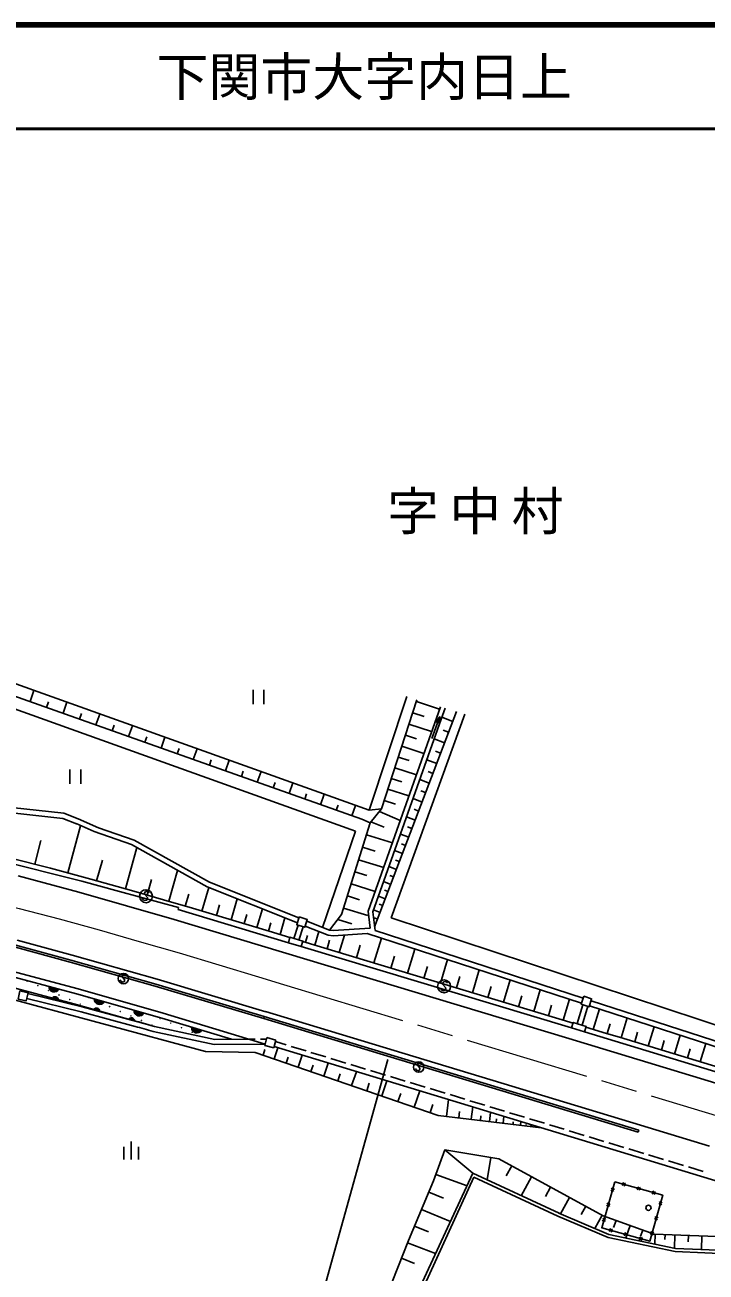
# Model space of a CAD drawing. Units: millimetres, scale not verified. Extents: x 40000 to 680000, y 20000 to 380000.
# Drawn here: x 392339 to 457960, y 259841 to 380000 of the extents above; entities that cross this region are included whole.
import ezdxf
from ezdxf.enums import TextEntityAlignment as Align

# ---------------------------------------------------------------- set-up
doc = ezdxf.new("R2010")
doc.units = ezdxf.units.MM
doc.header["$LTSCALE"] = 1000
doc.linetypes.add('CHAIN', pattern=[18.5, 12, -1.5, 3.5, -1.5])
for name, color, linetype, lineweight in [('M-BGD', 7, 'Continuous', 25), ('M-BMK', 2, 'CHAIN', 13), ('M-STR-STRC', 7, 'Continuous', 25), ('M-TTL', 2, 'Continuous', 140), ('M-TTL-LINE', 7, 'Continuous', 50)]:
    doc.layers.add(name, color=color, linetype=linetype, lineweight=lineweight)
doc.layers.add('M-BMK-HTXT', color=7, linetype='Continuous')
doc.layers.add('M-TTL-TXT', color=7, linetype='Continuous')
doc.styles.add('ＭＳ ゴシック', font='')
doc.styles.get('ＭＳ ゴシック').set_extended_font_data('MS Gothic')

msp = doc.modelspace()

# ---------------------------------------------------------------- linework, layer by layer
at = {"layer": 'M-BGD'}
for p, q in [((343926, 331140), (424171, 302318)), ((424781, 303465), (346714, 331172)), ((350616, 331083), (425513, 304335)), ((392827, 314806), (393206, 315873)), ((414316, 315954), (414316, 314554)), ((415366, 314554), (415366, 315954)), ((425513, 304335), (429126, 315283)), ((426679, 304462), (430107, 314986)), ((394419, 314241), (394607, 314771)), ((396010, 313676), (396387, 314737)), ((397593, 313114), (397780, 313642)), ((433903, 313836), (426026, 293088)), ((429694, 313719), (430786, 313363)), ((430050, 314811), (432287, 314082)), ((399175, 312553), (399550, 313607)), ((400748, 311994), (400934, 312519)), ((402321, 311436), (402694, 312485)), ((434706, 313593), (427624, 293983)), ((429339, 312627), (431523, 311915)), ((432295, 313357), (431543, 311244)), ((432295, 313357), (431925, 312865)), ((431925, 312865), (432271, 312742)), ((432295, 313357), (432271, 312742)), ((433548, 312901), (432510, 313295)), ((403885, 310881), (404070, 311402)), ((405449, 310326), (405819, 311368)), ((428992, 311561), (430058, 311213)), ((433154, 311863), (432635, 312060)), ((407004, 309774), (407188, 310292)), ((408559, 309222), (408927, 310259)), ((428644, 310495), (430776, 309800)), ((432760, 310825), (431768, 311202)), ((432383, 309833), (431887, 310021)), ((410105, 308673), (410288, 309189)), ((411651, 308125), (412017, 309155)), ((428305, 309454), (429346, 309115)), ((432006, 308840), (431058, 309200)), ((396677, 308266), (396677, 306866)), ((397727, 306866), (397727, 308266)), ((413188, 307579), (413370, 308091)), ((414725, 307034), (415088, 308058)), ((427966, 308413), (430048, 307735)), ((431646, 307892), (431172, 308072)), ((416252, 306492), (416433, 307001)), ((417780, 305949), (418142, 306968)), ((427635, 307397), (428651, 307066)), ((431286, 306943), (430379, 307287)), ((395974, 303549), (374620, 305858)), ((419299, 305410), (419479, 305916)), ((420818, 304871), (421178, 305884)), ((426945, 305277), (428048, 304918)), ((427304, 306381), (429336, 305719)), ((430598, 305130), (429731, 305459)), ((430942, 306036), (430489, 306208)), ((422328, 304335), (422507, 304838)), ((423839, 303799), (424196, 304806)), ((425513, 304335), (426679, 304462)), ((425596, 303118), (426679, 304462)), ((426489, 304226), (428498, 303344)), ((430269, 304263), (429835, 304427)), ((397291, 303039), (395974, 303549)), ((396460, 298294), (397680, 302833)), ((399017, 302273), (397269, 303048)), ((422847, 294291), (425596, 303118)), ((424781, 303465), (425596, 303118)), ((425667, 303207), (426934, 302691)), ((429940, 303396), (429111, 303711)), ((399017, 302273), (402606, 301022)), ((399412, 302644), (402849, 301459)), ((420998, 293051), (424171, 302318)), ((425240, 301976), (427741, 301197)), ((429310, 301739), (428519, 302040)), ((429625, 302568), (429211, 302725)), ((393278, 299130), (393860, 301407)), ((402020, 296764), (403129, 300731)), ((402606, 301022), (409892, 296963)), ((402849, 301459), (410108, 297415)), ((424865, 300771), (426070, 300395)), ((428709, 300155), (427952, 300443)), ((429010, 300947), (428614, 301097)), ((397807, 297492), (388405, 299847)), ((399243, 297541), (399798, 299524)), ((424489, 299565), (426900, 298815)), ((428422, 299398), (428043, 299542)), ((406193, 295565), (407052, 298545)), ((424128, 298403), (425290, 298041)), ((428134, 298641), (427411, 298916)), ((427860, 297917), (427498, 298055)), ((401447, 296512), (397807, 297492)), ((404107, 296167), (404537, 297657)), ((409375, 294627), (410051, 296899)), ((409892, 296963), (418588, 293478)), ((410108, 297415), (418739, 293956)), ((423766, 297241), (426090, 296517)), ((427585, 297194), (426893, 297456)), ((407143, 294977), (401447, 296512)), ((403654, 295800), (403630, 295887)), ((403772, 295681), (403654, 295800)), ((403938, 295626), (403772, 295681)), ((403941, 296495), (403869, 296361)), ((403869, 296361), (403876, 296227)), ((403876, 296227), (404144, 295925)), ((404080, 295657), (403938, 295626)), ((404107, 296518), (403941, 296495)), ((404152, 295791), (404080, 295657)), ((404201, 296486), (404107, 296518)), ((404144, 295925), (404152, 295791)), ((404288, 296431), (404201, 296486)), ((404320, 296367), (404288, 296431)), ((407785, 295099), (408119, 296236)), ((412192, 293788), (412798, 295798)), ((423404, 296079), (424566, 295717)), ((427060, 295810), (426398, 296061)), ((427322, 296502), (426976, 296633)), ((407143, 294977), (407087, 294769)), ((407087, 294769), (417716, 291573)), ((410784, 294208), (411083, 295214)), ((414696, 293034), (415235, 294822)), ((423042, 294917), (425366, 294193)), ((426066, 292734), (425862, 294548)), ((426558, 294488), (425925, 294728)), ((426809, 295149), (426478, 295275)), ((413444, 293411), (413713, 294305)), ((415803, 292700), (416042, 293491)), ((416914, 292378), (417374, 293965)), ((418659, 293257), (418255, 291986)), ((419484, 293658), (421682, 292777)), ((421682, 292777), (422847, 294291)), ((422482, 293817), (423842, 293393)), ((426318, 293856), (426002, 293976)), ((476013, 278004), (427624, 293983)), ((419136, 293106), (418732, 291834)), ((419332, 293180), (421564, 292286)), ((419357, 291624), (419554, 292274)), ((420267, 291348), (420661, 292648)), ((421682, 292777), (422042, 292745)), ((422042, 292745), (425596, 292977)), ((422616, 290637), (423124, 292314)), ((425301, 292457), (445971, 285748)), ((425955, 289625), (426677, 292010)), ((426066, 292734), (446116, 286226)), ((391426, 291135), (396699, 289707)), ((396752, 289900), (391477, 291328)), ((418961, 291198), (445011, 283365)), ((419113, 291698), (445147, 283810)), ((421441, 290992), (421695, 291831)), ((424285, 290131), (424647, 291323)), ((429204, 288640), (429907, 290961)), ((396699, 289707), (404881, 287384)), ((404937, 287576), (396752, 289900)), ((427579, 289133), (427931, 290293)), ((432366, 287682), (433051, 289941)), ((389101, 288839), (397319, 286649)), ((397452, 287131), (389224, 289324)), ((401777, 288472), (401720, 288364)), ((401910, 288490), (401777, 288472)), ((401986, 288465), (401910, 288490)), ((402055, 288420), (401986, 288465)), ((402080, 288369), (402055, 288420)), ((430785, 288161), (431127, 289291)), ((435444, 286750), (436110, 288948)), ((390087, 287541), (397052, 285685)), ((401547, 287916), (401529, 287985)), ((401642, 287821), (401547, 287916)), ((401775, 287776), (401642, 287821)), ((401720, 288364), (401726, 288257)), ((401726, 288257), (401940, 288016)), ((401889, 287801), (401775, 287776)), ((401946, 287908), (401889, 287801)), ((401940, 288016), (401946, 287908)), ((404881, 287384), (415345, 284257)), ((415402, 284449), (404937, 287576)), ((432375, 287117), (432352, 287204)), ((432662, 287812), (432590, 287678)), ((432590, 287678), (432598, 287543)), ((432598, 287543), (432866, 287242)), ((432828, 287835), (432662, 287812)), ((432923, 287803), (432828, 287835)), ((432866, 287242), (432873, 287108)), ((433010, 287748), (432923, 287803)), ((433041, 287684), (433010, 287748)), ((433905, 287216), (434238, 288315)), ((436941, 286296), (437265, 287366)), ((438439, 285843), (439087, 287982)), ((389733, 286479), (409730, 281105)), ((397319, 286649), (405513, 284295)), ((405654, 284774), (397452, 287131)), ((432493, 286998), (432375, 287117)), ((432659, 286942), (432493, 286998)), ((432802, 286974), (432659, 286942)), ((432873, 287108), (432802, 286974)), ((439896, 285401), (440211, 286442)), ((441353, 284960), (441984, 287041)), ((444190, 284100), (444804, 286126)), ((446877, 285979), (472662, 277610)), ((397052, 285685), (404808, 283515)), ((442772, 284530), (443079, 285543)), ((446098, 285594), (445545, 283777)), ((446577, 285448), (446023, 283632)), ((446732, 285501), (472517, 277131)), ((447095, 283220), (447691, 285189)), ((405513, 284295), (412234, 282266)), ((415480, 281808), (405654, 284774)), ((415344, 284257), (415402, 284449)), ((451419, 273315), (415344, 284257)), ((451477, 273506), (415402, 284449)), ((448436, 282814), (448726, 283772)), ((449777, 282407), (450358, 284324)), ((404688, 283030), (410568, 281754)), ((404808, 283515), (410620, 282254)), ((415656, 282436), (415445, 281684)), ((416513, 282196), (415656, 282436)), ((446255, 282986), (471713, 275225)), ((446391, 283433), (448364, 282836)), ((448364, 282836), (449608, 282459)), ((449608, 282459), (471861, 275717)), ((451083, 282012), (451365, 282944)), ((452388, 281616), (452953, 283481)), ((454928, 280847), (455478, 282661)), ((410568, 281754), (415475, 281789)), ((410620, 282254), (413923, 282278)), ((413923, 282278), (414519, 282282)), ((415019, 282286), (415615, 282290)), ((415280, 280744), (415463, 281277)), ((415445, 281684), (416302, 281444)), ((416302, 281444), (416513, 282196)), ((476285, 263365), (416334, 281558)), ((416346, 280377), (416713, 281443)), ((417503, 281726), (416469, 282040)), ((419417, 281145), (417981, 281581)), ((453658, 281232), (453933, 282139)), ((456165, 280472), (456432, 281355)), ((457401, 280098), (457936, 281864)), ((409730, 281105), (414530, 281002)), ((414530, 281002), (432142, 274941)), ((417497, 279981), (417695, 280556)), ((418648, 279585), (419044, 280736)), ((421331, 280564), (419895, 281000)), ((421132, 278730), (421560, 279972)), ((423244, 279983), (421809, 280419)), ((419890, 279157), (420104, 279779)), ((422474, 278268), (422704, 278939)), ((425158, 279403), (423723, 279838)), ((423815, 277807), (424276, 279148)), ((427072, 278822), (425637, 279258)), ((430000, 279389), (429981, 279459)), ((430094, 279294), (430000, 279389)), ((430227, 279249), (430094, 279294)), ((430229, 279945), (430172, 279837)), ((430172, 279837), (430178, 279730)), ((430178, 279730), (430392, 279489)), ((430341, 279274), (430227, 279249)), ((430362, 279963), (430229, 279945)), ((430398, 279381), (430341, 279274)), ((430438, 279938), (430362, 279963)), ((430392, 279489), (430398, 279381)), ((430507, 279893), (430438, 279938)), ((430532, 279843), (430507, 279893)), ((425263, 277308), (425512, 278032)), ((426710, 276810), (427209, 278258)), ((428986, 278241), (427551, 278677)), ((430900, 277660), (429464, 278096)), ((428274, 276272), (428542, 277054)), ((429837, 275734), (430375, 277297)), ((432814, 277080), (431378, 277515)), ((432948, 274844), (433143, 276457)), ((434727, 276499), (433292, 276934)), ((431373, 275205), (431638, 275974)), ((434141, 274700), (434213, 275296)), ((436641, 275918), (435206, 276354)), ((435333, 274556), (435477, 275749)), ((437096, 274344), (437202, 275225)), ((438555, 275337), (437120, 275773)), ((440469, 274757), (439033, 275192)), ((432142, 274941), (442088, 273743)), ((436215, 274450), (436268, 274891)), ((437747, 274266), (437786, 274591)), ((438399, 274187), (438477, 274839)), ((439361, 274071), (439390, 274312)), ((440073, 273986), (440116, 274341)), ((440599, 273922), (440614, 274054)), ((442383, 274176), (440947, 274611)), ((441095, 273862), (441116, 274038)), ((444296, 273595), (442861, 274031)), ((446210, 273014), (444775, 273450)), ((448124, 272434), (446689, 272869)), ((451419, 273315), (451477, 273506)), ((401882, 270682), (401882, 271907)), ((402582, 270682), (402582, 272432)), ((403282, 270682), (403282, 271907)), ((431701, 268620), (432798, 271620)), ((432798, 271620), (435503, 269354)), ((432798, 271620), (437979, 270747)), ((450038, 271853), (448603, 272288)), ((451952, 271272), (450516, 271708)), ((437235, 270872), (436872, 268720)), ((437979, 270747), (448035, 265266)), ((453866, 270691), (452430, 271127)), ((455779, 270110), (454344, 270546)), ((428500, 254296), (435503, 269354)), ((431927, 269239), (434938, 268139)), ((435503, 269354), (443799, 265512)), ((439233, 270063), (438711, 269105)), ((457693, 269530), (456258, 269965)), ((435601, 268978), (428800, 254195)), ((435601, 268978), (443673, 265239)), ((441150, 269018), (440158, 267198)), ((442971, 268026), (442475, 267116)), ((449861, 268204), (450210, 268399)), ((450133, 268127), (449938, 268476)), ((451304, 267796), (451653, 267991)), ((451576, 267719), (451381, 268068)), ((431252, 267552), (432648, 266965)), ((444792, 267034), (443932, 265455)), ((449126, 267874), (448777, 267678)), ((449049, 267601), (448854, 267950)), ((452747, 267388), (453096, 267583)), ((453020, 267311), (452824, 267660)), ((430548, 265877), (433341, 264703)), ((446370, 266174), (445940, 265384)), ((448718, 266430), (448369, 266235)), ((448641, 266158), (448446, 266507)), ((453395, 266372), (453744, 266568)), ((453472, 266645), (453667, 266295)), ((448606, 263470), (443790, 265515)), ((447949, 265313), (447257, 264043)), ((448310, 264987), (447961, 264792)), ((448035, 265266), (452954, 263494)), ((448233, 264715), (448038, 265064)), ((449303, 264809), (449058, 264129)), ((452987, 264929), (453336, 265124)), ((453064, 265201), (453259, 264852)), ((429875, 264275), (431210, 263714)), ((455029, 262113), (448606, 263470)), ((448957, 263971), (448608, 263776)), ((448685, 264048), (448880, 263699)), ((450401, 263563), (450052, 263368)), ((450129, 263640), (450324, 263291)), ((450664, 264319), (450234, 263126)), ((451844, 263155), (451495, 262960)), ((451572, 263232), (451767, 262883)), ((451857, 263889), (451642, 263293)), ((452578, 263486), (452927, 263681)), ((452655, 263758), (452851, 263409)), ((452954, 263494), (476273, 262656)), ((453056, 263490), (453027, 262536)), ((454011, 263456), (453996, 262984)), ((454966, 263422), (454926, 262134)), ((456263, 263375), (456244, 262744)), ((457561, 263329), (457521, 262007)), ((429207, 262671), (431904, 261614)), ((463055, 261772), (455029, 262113)), ((428618, 261165), (429872, 260673)), ((454992, 261814), (463053, 261472))]:
    msp.add_line(p, q, dxfattribs=at)
for points in [[(432365, 314302), (425413, 294599), (425596, 292977)], [(425862, 294548), (432451, 313118), (432818, 314165)], [(399412, 302644), (397471, 303505), (396094, 304039), (374693, 306353)], [(370739, 303828), (374826, 303167), (378878, 302421), (382898, 301597), (386888, 300704), (390849, 299751), (394786, 298744), (398699, 297693), (402592, 296604), (406467, 295486), (408162, 294988)], [(408161, 294989), (412014, 293842), (415854, 292685), (417873, 292074)], [(421564, 292286), (422036, 292243), (425301, 292457)], [(402954, 283511), (397743, 284900), (392509, 286203)], [(403087, 283993), (397867, 285384), (392625, 286690)], [(426225, 255063), (429296, 262897), (431701, 268620)], [(443673, 265239), (448515, 263183), (454992, 261814)]]:
    msp.add_lwpolyline(points, dxfattribs=at)
for points in [[(418772, 294060), (418530, 293298), (419293, 293056), (419535, 293818)], [(417716, 291573), (418961, 291198), (419119, 291725), (417875, 292099)], [(391673, 286146), (392451, 285960), (392637, 286738), (391858, 286924)], [(446172, 286407), (445938, 285642), (446704, 285409), (446937, 286174)], [(445011, 283365), (446255, 282986), (446415, 283512), (445172, 283891)], [(449170, 268547), (447917, 264118), (452535, 262812), (453787, 267241)]]:
    msp.add_lwpolyline(points, close=True, dxfattribs=at)
for centre, radius in [((404002, 296052), 625), ((401826, 288117), 500), ((392549, 287873), 10), ((393575, 287429), 10), ((432724, 287369), 625), ((394601, 286984), 10), ((395627, 286540), 10), ((396653, 286095), 10), ((398445, 286294), 10), ((397679, 285651), 10), ((399470, 285849), 10), ((400496, 285405), 10), ((401522, 284960), 10), ((402548, 284516), 10), ((403574, 284072), 10), ((404600, 283627), 10), ((405366, 284270), 10), ((406392, 283826), 10), ((407418, 283381), 10), ((408444, 282937), 10), ((430279, 279590), 500), ((452409, 266034), 250)]:
    msp.add_circle(centre, radius, dxfattribs=at)
for centre, radius, start, end in [((395171, 287338), 512, 177.75765, 332.39688), ((395171, 287338), 410, 181.00295, 329.15159), ((395171, 287338), 308, 186.5374, 323.61714), ((395171, 287338), 205, 198.36066, 311.79388), ((395229, 286042), 325, 7.69713, 142.4574), ((395229, 286042), 260, 13.81292, 136.34161), ((395229, 286042), 195, 24.94561, 125.20893), ((395229, 286042), 130, 59.1349, 91.01964), ((399525, 286132), 512, 176.65106, 331.29029), ((399525, 286132), 410, 179.89636, 328.045), ((399525, 286132), 308, 185.43081, 322.51055), ((399525, 286132), 205, 197.25407, 310.68729), ((399211, 284951), 325, 6.99055, 141.75082), ((399211, 284951), 260, 13.10634, 135.63504), ((399211, 284951), 195, 24.23903, 124.50235), ((399211, 284951), 130, 58.42832, 90.31306), ((403369, 285028), 512, 176.65106, 331.29029), ((403369, 285028), 410, 179.89636, 328.045), ((403369, 285028), 308, 185.43081, 322.51055), ((403369, 285028), 205, 197.25407, 310.68729), ((402582, 284008), 325, 6.99055, 141.75082), ((402582, 284008), 260, 13.10634, 135.63504), ((402582, 284008), 195, 24.23903, 124.50235), ((402582, 284008), 130, 58.42832, 90.31306), ((314701, -37338), 333266, 74.31319, 74.6203), ((314701, -37338), 332766, 74.3106, 74.62036), ((408906, 283388), 512, 175.88284, 330.52207), ((408906, 283388), 410, 179.12813, 327.27677), ((408906, 283388), 308, 184.66258, 321.74233), ((408906, 283388), 205, 196.48584, 309.91906)]:
    msp.add_arc(centre, radius, start, end, dxfattribs=at)
at = {"layer": 'M-BMK'}
msp.add_line((417245, 287562), (540884, 250103), dxfattribs=at)
msp.add_lwpolyline([(368143, 299653), (372141, 299053), (376112, 298364), (380058, 297594), (383982, 296751), (387886, 295842), (391773, 294876), (395645, 293859), (399503, 292799), (403351, 291705), (407190, 290583), (411024, 289440), (414854, 288286), (417245, 287562)], dxfattribs=at)
at = {"layer": 'M-STR-STRC'}
for p, q in [((391700, 298010), (397525, 296456)), ((397525, 296456), (406709, 293820)), ((406709, 293820), (444733, 282343)), ((396886, 290382), (391603, 291812)), ((405077, 288056), (396886, 290382)), ((415545, 284928), (405077, 288056)), ((451643, 273987), (415521, 284936)), ((444733, 282343), (471405, 274252)), ((427305, 280329), (419915, 253750)), ((458278, 271973), (451643, 273987))]:
    msp.add_line(p, q, dxfattribs=at)
at = {"layer": 'M-TTL'}
msp.add_line((680000, 380000), (40000, 380000), dxfattribs=at)
at = {"layer": 'M-TTL-LINE'}
msp.add_line((40000, 370000), (680000, 370000), dxfattribs=at)

# ---------------------------------------------------------------- texts
at = {"layer": 'M-BMK-HTXT', "insert": (436225, 332951), "char_height": 3666, "attachment_point": 5, "style": 'ＭＳ ゴシック'}
msp.add_mtext('\\T1.2;字中村', dxfattribs=at)
at = {"layer": 'M-TTL-TXT', "style": 'ＭＳ ゴシック'}
msp.add_text('下関市大字内日上', height=3666, dxfattribs=at).set_placement((405024, 375000), align=Align.MIDDLE_LEFT)

doc.saveas('drawing.dxf')
